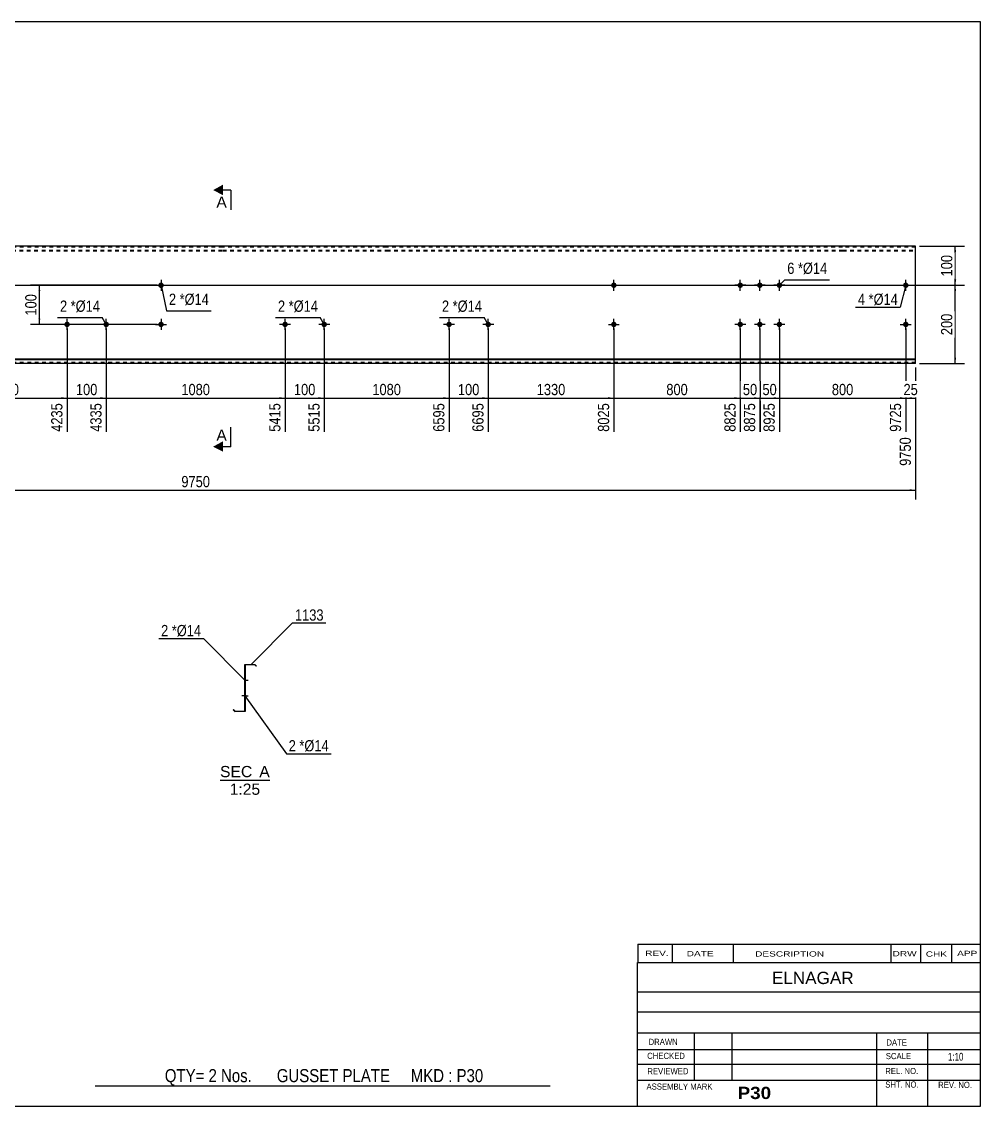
# Model space of a CAD drawing. Header units: millimetres. Extents: x -18 to 384, y -205 to 72.
# Drawn here: x 139.5 to 384.4, y -204.7 to 72.3 of the extents above; entities that cross this region are included whole.
import ezdxf

# ---------------------------------------------------------------- set-up
doc = ezdxf.new("R2010")
doc.units = ezdxf.units.MM
doc.linetypes.add('DXK_LINE_DOT1', pattern=[1.8814, 0.9407, -0.9407])
doc.styles.add('Arial', font='ARIAL.TTF', dxfattribs={"height": 0.2})
doc.styles.add('Arial Bold', font='ARIALBD.TTF', dxfattribs={"height": 0.2})
doc.styles.add('Arial Narrow', font='ARIALN.TTF', dxfattribs={"height": 0.2})

# ---------------------------------------------------------------- blocks, each defined once
blk = doc.blocks.new('Unknown-629074152-2561')
at = {"color": 5, "linetype": 'Continuous'}
for p, q in [((384.42, 72.31), (-15.58, 72.31)), ((-15.58, 72.31), (-15.58, -204.69)), ((384.42, -204.69), (384.42, 72.31)), ((-15.58, -204.69), (384.42, -204.69))]:
    blk.add_line(p, q, dxfattribs=at)
at = {"color": 174, "linetype": 'Continuous', "style": 'Arial'}
blk.add_text('Tekla structures', height=1.9102, rotation=90, dxfattribs=at).set_placement((-16.08, -204.19))
blk = doc.blocks.new('Unknown-629074152-12 - 3449')
at = {"color": 1, "linetype": 'Continuous'}
blk.add_line((190.16, -121.38), (202.85, -121.38), dxfattribs=at)
at = {"color": 0, "linetype": 'Continuous'}
for points in [[(198.39, -120.63), (198.39, -117.63), (190.16, -117.63), (190.16, -120.63)], [(202.85, -120.63), (202.85, -117.63), (200.19, -117.63), (200.19, -120.63)], [(200.4, -125.13), (200.4, -122.13), (192.62, -122.13), (192.62, -125.13)]]:
    blk.add_wipeout(points, dxfattribs=at)
at = {"color": 136, "linetype": 'Continuous', "style": 'Arial'}
for s, height, p in [('SEC', 2.865, (190.16, -120.63)), ('A', 2.87, (200.19, -120.63)), ('1:25', 2.865, (192.62, -125.13))]:
    blk.add_text(s, height=height, dxfattribs=at).set_placement(p)
blk = doc.blocks.new('Part-629074152-2067 - 2064')
at = {"color": 2, "linetype": 'Continuous'}
for p, q in [((0, -15), (0, 15)), ((18.6, 15), (0, 15)), ((60.89, 15), (18.7, 15)), ((93.18, 15), (60.99, 15)), ((135.08, 15), (93.28, 15)), ((190.78, 15), (135.18, 15)), ((232.68, 15), (190.88, 15)), ((274.58, 15), (232.78, 15)), ((306.88, 15), (274.68, 15)), ((349.17, 15), (306.98, 15)), ((367.87, 15), (349.27, 15)), ((367.87, -15), (367.87, 15)), ((0, -13.76), (18.6, -13.76)), ((18.7, -13.76), (60.89, -13.76)), ((60.99, -13.76), (93.18, -13.76)), ((93.28, -13.76), (135.08, -13.76)), ((135.18, -13.76), (190.78, -13.76)), ((190.88, -13.76), (232.68, -13.76)), ((232.78, -13.76), (274.58, -13.76)), ((274.68, -13.76), (306.88, -13.76)), ((306.98, -13.76), (349.17, -13.76)), ((349.27, -13.76), (367.87, -13.76)), ((0, -13.94), (18.6, -13.94)), ((18.6, -15), (0, -15)), ((18.7, -13.94), (60.89, -13.94)), ((60.89, -15), (18.7, -15)), ((60.99, -13.94), (93.18, -13.94)), ((93.18, -15), (60.99, -15)), ((93.28, -13.94), (135.08, -13.94)), ((135.08, -15), (93.28, -15)), ((135.18, -13.94), (190.78, -13.94)), ((190.78, -15), (135.18, -15)), ((190.88, -13.94), (232.68, -13.94)), ((232.68, -15), (190.88, -15)), ((232.78, -13.94), (274.58, -13.94)), ((274.58, -15), (232.78, -15)), ((274.68, -13.94), (306.88, -13.94)), ((306.88, -15), (274.68, -15)), ((306.98, -13.94), (349.17, -13.94)), ((349.17, -15), (306.98, -15)), ((349.27, -13.94), (367.87, -13.94)), ((367.87, -15), (349.27, -15))]:
    blk.add_line(p, q, dxfattribs=at)
at = {"color": 7, "linetype": 'DXK_LINE_DOT1'}
for p, q in [((18.6, 14.75), (0, 14.75)), ((0, 13.94), (18.6, 13.94)), ((60.89, 14.75), (18.7, 14.75)), ((18.7, 13.94), (60.89, 13.94)), ((93.18, 14.75), (60.99, 14.75)), ((60.99, 13.94), (93.18, 13.94)), ((135.08, 14.75), (93.28, 14.75)), ((93.28, 13.94), (135.08, 13.94)), ((190.78, 14.75), (135.18, 14.75)), ((135.18, 13.94), (190.78, 13.94)), ((232.68, 14.75), (190.88, 14.75)), ((190.88, 13.94), (232.68, 13.94)), ((274.58, 14.75), (232.78, 14.75)), ((232.78, 13.94), (274.58, 13.94)), ((306.88, 14.75), (274.68, 14.75)), ((274.68, 13.94), (306.88, 13.94)), ((349.17, 14.75), (306.98, 14.75)), ((306.98, 13.94), (349.17, 13.94)), ((367.87, 14.75), (349.27, 14.75)), ((349.27, 13.94), (367.87, 13.94)), ((0, 13.76), (18.6, 13.76)), ((18.7, 13.76), (60.89, 13.76)), ((60.99, 13.76), (93.18, 13.76)), ((93.28, 13.76), (135.08, 13.76)), ((135.18, 13.76), (190.78, 13.76)), ((190.88, 13.76), (232.68, 13.76)), ((232.78, 13.76), (274.58, 13.76)), ((274.68, 13.76), (306.88, 13.76)), ((306.98, 13.76), (349.17, 13.76)), ((349.27, 13.76), (367.87, 13.76)), ((18.6, -14.75), (0, -14.75)), ((60.89, -14.75), (18.7, -14.75)), ((93.18, -14.75), (60.99, -14.75)), ((135.08, -14.75), (93.28, -14.75)), ((190.78, -14.75), (135.18, -14.75)), ((232.68, -14.75), (190.88, -14.75)), ((274.58, -14.75), (232.78, -14.75)), ((306.88, -14.75), (274.68, -14.75)), ((349.17, -14.75), (306.98, -14.75)), ((367.87, -14.75), (349.27, -14.75))]:
    blk.add_line(p, q, dxfattribs=at)
blk = doc.blocks.new('Bolt-629074152-2071 - 2064')
at = {"linetype": 'Continuous'}
for points in [[(290.08, -5, -1), (291.48, -5, -1)], [(364.67, -5, -1), (366.07, -5, -1)]]:
    blk.add_hatch(color=3, dxfattribs=at).paths.add_polyline_path(points)
at = {"color": 3, "linetype": 'Continuous'}
for p, q in [((289.38, -5), (292.18, -5)), ((290.78, -6.4), (290.78, -3.6)), ((363.97, -5), (366.77, -5)), ((365.37, -6.4), (365.37, -3.6))]:
    blk.add_line(p, q, dxfattribs=at)
blk = doc.blocks.new('Bolt-629074152-2072 - 2064')
at = {"linetype": 'Continuous'}
for points in [[(290.08, 5, -1), (291.48, 5, -1)], [(364.67, 5, -1), (366.07, 5, -1)]]:
    blk.add_hatch(color=3, dxfattribs=at).paths.add_polyline_path(points)
at = {"color": 3, "linetype": 'Continuous'}
for p, q in [((290.78, 3.6), (290.78, 6.4)), ((365.37, 3.6), (365.37, 6.4)), ((289.38, 5), (292.18, 5)), ((363.97, 5), (366.77, 5))]:
    blk.add_line(p, q, dxfattribs=at)
blk = doc.blocks.new('Bolt-629074152-2073 - 2064')
at = {"linetype": 'Continuous'}
for points in [[(322.38, 5, -1), (323.78, 5, -1)], [(327.38, 5, -1), (328.78, 5, -1)], [(332.38, 5, -1), (333.78, 5, -1)], [(322.38, -5, -1), (323.78, -5, -1)], [(327.38, -5, -1), (328.78, -5, -1)], [(332.38, -5, -1), (333.78, -5, -1)]]:
    blk.add_hatch(color=3, dxfattribs=at).paths.add_polyline_path(points)
at = {"color": 3, "linetype": 'Continuous'}
for p, q in [((323.08, 3.6), (323.08, 6.4)), ((328.08, 3.6), (328.08, 6.4)), ((333.08, 3.6), (333.08, 6.4)), ((324.48, 5), (321.68, 5)), ((329.48, 5), (326.68, 5)), ((334.48, 5), (331.68, 5)), ((324.48, -5), (321.68, -5)), ((323.08, -6.4), (323.08, -3.6)), ((329.48, -5), (326.68, -5)), ((328.08, -6.4), (328.08, -3.6)), ((334.48, -5), (331.68, -5)), ((333.08, -6.4), (333.08, -3.6))]:
    blk.add_line(p, q, dxfattribs=at)
blk = doc.blocks.new('Bolt-629074152-2074 - 2064')
at = {"linetype": 'Continuous'}
for points in [[(175.78, 5, -1), (174.38, 5, -1)], [(175.78, -5, -1), (174.38, -5, -1)]]:
    blk.add_hatch(color=3, dxfattribs=at).paths.add_polyline_path(points)
at = {"color": 3, "linetype": 'Continuous'}
for p, q in [((175.08, 6.4), (175.08, 3.6)), ((173.68, 5), (176.48, 5)), ((173.68, -5), (176.48, -5)), ((175.08, -3.6), (175.08, -6.4))]:
    blk.add_line(p, q, dxfattribs=at)
blk = doc.blocks.new('Bolt-629074152-2075 - 2064')
at = {"linetype": 'Continuous'}
for points in [[(248.68, -5.7, -1), (248.68, -4.3, -1)], [(258.68, -5.7, -1), (258.68, -4.3, -1)]]:
    blk.add_hatch(color=3, dxfattribs=at).paths.add_polyline_path(points)
at = {"color": 3, "linetype": 'Continuous'}
for p, q in [((250.08, -5), (247.28, -5)), ((248.68, -6.4), (248.68, -3.6)), ((260.08, -5), (257.28, -5)), ((258.68, -6.4), (258.68, -3.6))]:
    blk.add_line(p, q, dxfattribs=at)
blk = doc.blocks.new('Bolt-629074152-2076 - 2064')
at = {"linetype": 'Continuous'}
for points in [[(206.78, -5.7, -1), (206.78, -4.3, -1)], [(216.78, -5.7, -1), (216.78, -4.3, -1)]]:
    blk.add_hatch(color=3, dxfattribs=at).paths.add_polyline_path(points)
at = {"color": 3, "linetype": 'Continuous'}
for p, q in [((208.18, -5), (205.38, -5)), ((206.78, -6.4), (206.78, -3.6)), ((218.18, -5), (215.38, -5)), ((216.78, -6.4), (216.78, -3.6))]:
    blk.add_line(p, q, dxfattribs=at)
blk = doc.blocks.new('Bolt-629074152-2077 - 2064')
at = {"linetype": 'Continuous'}
for points in [[(151.08, -5.7, -1), (151.08, -4.3, -1)], [(161.08, -5.7, -1), (161.08, -4.3, -1)]]:
    blk.add_hatch(color=3, dxfattribs=at).paths.add_polyline_path(points)
at = {"color": 3, "linetype": 'Continuous'}
for p, q in [((152.48, -5), (149.68, -5)), ((151.08, -6.4), (151.08, -3.6)), ((162.48, -5), (159.68, -5)), ((161.08, -6.4), (161.08, -3.6))]:
    blk.add_line(p, q, dxfattribs=at)
blk = doc.blocks.new('Bolt-629074152-3503 - 3449')
at = {"linetype": 'Continuous'}
for points in [[(196.57, -96.11), (196.57, -95.55), (196.47, -95.55), (196.47, -96.11)], [(196.57, -100.11), (196.57, -99.55), (196.47, -99.55), (196.47, -100.11)]]:
    blk.add_hatch(color=3, dxfattribs=at).paths.add_polyline_path(points)
at = {"color": 3, "linetype": 'Continuous'}
for p, q in [((196.47, -95.55), (196.57, -95.55)), ((196.47, -95.83), (197.37, -95.83)), ((196.47, -96.11), (196.57, -96.11)), ((196.47, -99.55), (196.57, -99.55)), ((196.47, -99.83), (197.37, -99.83)), ((196.47, -100.11), (196.57, -100.11))]:
    blk.add_line(p, q, dxfattribs=at)
blk = doc.blocks.new('Part-629074152-3496 - 3449')
at = {"linetype": 'Continuous'}
h = blk.add_hatch(dxfattribs=at)
h.set_pattern_fill('', scale=0.3, style=0, pattern_type=0)
h.set_pattern_definition([(45, (193.9727, -103.8262), (-0.67352, 0.67352), [])])
h.paths.add_polyline_path([(193.55, -103.4), (193.97, -103.83), (196.57, -103.83), (196.57, -91.93), (199.03, -91.93), (199.43, -92.32), (199.5, -92.25), (199.07, -91.83), (196.47, -91.83), (196.47, -103.73), (194.01, -103.73), (193.62, -103.33)])
at = {"color": 2, "linetype": 'Continuous'}
for p, q in [((196.47, -103.73), (196.47, -91.83)), ((196.47, -91.83), (199.07, -91.83)), ((199.03, -91.93), (196.57, -91.93)), ((196.57, -91.93), (196.57, -103.83)), ((199.43, -92.32), (199.03, -91.93)), ((199.07, -91.83), (199.5, -92.25)), ((199.5, -92.25), (199.43, -92.32)), ((193.55, -103.4), (193.62, -103.33)), ((193.97, -103.83), (193.55, -103.4)), ((193.62, -103.33), (194.01, -103.73)), ((196.57, -103.83), (193.97, -103.83)), ((194.01, -103.73), (196.47, -103.73))]:
    blk.add_line(p, q, dxfattribs=at)
blk = doc.blocks.new('Bolt-629074152-3505 - 3449')
at = {"linetype": 'Continuous'}
blk.add_hatch(color=3, dxfattribs=at).paths.add_polyline_path([(196.57, -100.11), (196.57, -99.55), (196.47, -99.55), (196.47, -100.11)])
blk.add_hatch(color=3, dxfattribs=at).paths.add_polyline_path([(196.57, -100.11), (196.57, -99.55), (196.47, -99.55), (196.47, -100.11)])
at = {"color": 3, "linetype": 'Continuous'}
for p, q in [((196.57, -99.55), (196.47, -99.55)), ((196.57, -99.55), (196.47, -99.55)), ((196.87, -99.83), (195.77, -99.83)), ((196.87, -99.83), (195.77, -99.83)), ((196.57, -100.11), (196.47, -100.11)), ((196.57, -100.11), (196.47, -100.11))]:
    blk.add_line(p, q, dxfattribs=at)
blk = doc.blocks.new('StraightDimension-629074152-3012 - 2064')
at = {"linetype": 'Continuous'}
blk.add_hatch(color=7, dxfattribs=at).paths.add_polyline_path([(321.58, -23.56), (323.08, -23.81), (321.58, -24.06)])
at = {"color": 7, "linetype": 'Continuous'}
for p, q in [((290.78, -6), (290.78, -32.42)), ((323.08, -6), (323.08, -32.42)), ((290.78, -23.81), (323.08, -23.81))]:
    blk.add_line(p, q, dxfattribs=at)
at = {"color": 0}
blk.add_wipeout([(310.27, -23.66), (310.27, -19.46), (303.59, -19.46), (303.59, -23.66)], dxfattribs=at)
at = {"color": 0, "linetype": 'Continuous'}
blk.add_wipeout([(322.47, -24.51), (318.27, -24.51), (318.27, -33.02), (322.47, -33.02)], dxfattribs=at)
at = {"color": 3, "style": 'Arial Narrow'}
blk.add_text('800', height=2.863, dxfattribs=at).set_placement((304.19, -23.06))
at = {"color": 3, "linetype": 'Continuous', "style": 'Arial Narrow'}
blk.add_text('8825', height=2.863, rotation=90.0002, dxfattribs=at).set_placement((321.88, -32.42))
blk = doc.blocks.new('StraightDimension-629074152-3019 - 2064')
at = {"linetype": 'Continuous'}
blk.add_hatch(color=7, dxfattribs=at).paths.add_polyline_path([(149.58, -23.56), (151.08, -23.81), (149.58, -24.06)])
at = {"color": 7, "linetype": 'Continuous'}
for p, q in [((119.18, -6), (119.18, -32.42)), ((151.08, -6), (151.08, -32.42)), ((119.18, -23.81), (151.08, -23.81))]:
    blk.add_line(p, q, dxfattribs=at)
at = {"color": 0}
blk.add_wipeout([(139.39, -23.66), (139.39, -19.46), (130.88, -19.46), (130.88, -23.66)], dxfattribs=at)
at = {"color": 0, "linetype": 'Continuous'}
blk.add_wipeout([(150.48, -24.51), (146.28, -24.51), (146.28, -33.02), (150.48, -33.02)], dxfattribs=at)
at = {"color": 3, "style": 'Arial Narrow'}
blk.add_text('1080', height=2.863, dxfattribs=at).set_placement((131.48, -23.06))
at = {"color": 3, "linetype": 'Continuous', "style": 'Arial Narrow'}
blk.add_text('4235', height=2.863, rotation=90.0002, dxfattribs=at).set_placement((149.88, -32.42))
blk = doc.blocks.new('StraightDimension-629074152-3016 - 2064')
at = {"linetype": 'Continuous'}
blk.add_hatch(color=7, dxfattribs=at).paths.add_polyline_path([(215.28, -23.56), (216.78, -23.81), (215.28, -24.06)])
at = {"color": 7, "linetype": 'Continuous'}
for p, q in [((206.78, -6), (206.78, -32.42)), ((216.78, -6), (216.78, -32.42)), ((206.78, -23.81), (216.78, -23.81))]:
    blk.add_line(p, q, dxfattribs=at)
at = {"color": 0}
blk.add_wipeout([(215.13, -23.66), (215.13, -19.46), (208.44, -19.46), (208.44, -23.66)], dxfattribs=at)
at = {"color": 3, "style": 'Arial Narrow'}
blk.add_text('100', height=2.863, dxfattribs=at).set_placement((209.04, -23.06))
at = {"color": 0, "linetype": 'Continuous'}
blk.add_wipeout([(216.18, -24.51), (211.98, -24.51), (211.98, -33.02), (216.18, -33.02)], dxfattribs=at)
at = {"color": 3, "linetype": 'Continuous', "style": 'Arial Narrow'}
blk.add_text('5515', height=2.863, rotation=90.0002, dxfattribs=at).set_placement((215.58, -32.42))
blk = doc.blocks.new('StraightDimension-629074152-3018 - 2064')
at = {"linetype": 'Continuous'}
blk.add_hatch(color=7, dxfattribs=at).paths.add_polyline_path([(159.58, -23.56), (161.08, -23.81), (159.58, -24.06)])
at = {"color": 7, "linetype": 'Continuous'}
for p, q in [((151.08, -6), (151.08, -32.42)), ((161.08, -6), (161.08, -32.42)), ((151.08, -23.81), (161.08, -23.81))]:
    blk.add_line(p, q, dxfattribs=at)
at = {"color": 0}
blk.add_wipeout([(159.43, -23.66), (159.43, -19.46), (152.74, -19.46), (152.74, -23.66)], dxfattribs=at)
at = {"color": 3, "style": 'Arial Narrow'}
blk.add_text('100', height=2.863, dxfattribs=at).set_placement((153.34, -23.06))
at = {"color": 0, "linetype": 'Continuous'}
blk.add_wipeout([(160.48, -24.51), (156.28, -24.51), (156.28, -33.02), (160.48, -33.02)], dxfattribs=at)
at = {"color": 3, "linetype": 'Continuous', "style": 'Arial Narrow'}
blk.add_text('4335', height=2.863, rotation=90.0002, dxfattribs=at).set_placement((159.88, -32.42))
blk = doc.blocks.new('StraightDimension-629074152-3009 - 2064')
at = {"linetype": 'Continuous'}
blk.add_hatch(color=7, dxfattribs=at).paths.add_polyline_path([(363.87, -23.56), (365.37, -23.81), (363.87, -24.06)])
at = {"color": 7, "linetype": 'Continuous'}
for p, q in [((333.08, -6), (333.08, -32.42)), ((365.37, -6), (365.37, -32.42)), ((333.08, -23.81), (365.37, -23.81))]:
    blk.add_line(p, q, dxfattribs=at)
at = {"color": 0}
blk.add_wipeout([(352.56, -23.66), (352.56, -19.46), (345.88, -19.46), (345.88, -23.66)], dxfattribs=at)
at = {"color": 0, "linetype": 'Continuous'}
blk.add_wipeout([(364.77, -24.51), (360.57, -24.51), (360.57, -33.02), (364.77, -33.02)], dxfattribs=at)
at = {"color": 3, "style": 'Arial Narrow'}
blk.add_text('800', height=2.863, dxfattribs=at).set_placement((346.48, -23.06))
at = {"color": 3, "linetype": 'Continuous', "style": 'Arial Narrow'}
blk.add_text('9725', height=2.863, rotation=90.0002, dxfattribs=at).set_placement((364.17, -32.42))
blk = doc.blocks.new('StraightDimension-629074152-2160 - 2064')
at = {"linetype": 'Continuous'}
for points in [[(1.5, -47.57), (0, -47.32), (1.5, -47.07)], [(366.37, -47.07), (367.87, -47.32), (366.37, -47.57)]]:
    blk.add_hatch(color=7, dxfattribs=at).paths.add_polyline_path(points)
at = {"color": 7, "linetype": 'Continuous'}
for p, q in [((0, -16), (0, -49.72)), ((367.87, -16), (367.87, -49.72)), ((0, -47.32), (367.87, -47.32))]:
    blk.add_line(p, q, dxfattribs=at)
at = {"color": 0}
blk.add_wipeout([(188.19, -47.17), (188.19, -42.97), (179.68, -42.97), (179.68, -47.17)], dxfattribs=at)
at = {"color": 3, "style": 'Arial Narrow'}
blk.add_text('9750', height=2.863, dxfattribs=at).set_placement((180.28, -46.57))
blk = doc.blocks.new('StraightDimension-629074152-3013 - 2064')
at = {"linetype": 'Continuous'}
blk.add_hatch(color=7, dxfattribs=at).paths.add_polyline_path([(289.28, -23.56), (290.78, -23.81), (289.28, -24.06)])
at = {"color": 7, "linetype": 'Continuous'}
for p, q in [((258.68, -6), (258.68, -32.42)), ((290.78, -6), (290.78, -32.42)), ((258.68, -23.81), (290.78, -23.81))]:
    blk.add_line(p, q, dxfattribs=at)
at = {"color": 0}
blk.add_wipeout([(278.99, -23.66), (278.99, -19.46), (270.48, -19.46), (270.48, -23.66)], dxfattribs=at)
at = {"color": 0, "linetype": 'Continuous'}
blk.add_wipeout([(290.18, -24.51), (285.98, -24.51), (285.98, -33.02), (290.18, -33.02)], dxfattribs=at)
at = {"color": 3, "style": 'Arial Narrow'}
blk.add_text('1330', height=2.863, dxfattribs=at).set_placement((271.08, -23.06))
at = {"color": 3, "linetype": 'Continuous', "style": 'Arial Narrow'}
blk.add_text('8025', height=2.863, rotation=90.0002, dxfattribs=at).set_placement((289.58, -32.42))
blk = doc.blocks.new('StraightDimension-629074152-2164 - 2064')
at = {"linetype": 'Continuous'}
for points in [[(143.75, 3.5), (144, 5), (144.25, 3.5)], [(144.25, -3.5), (144, -5), (143.75, -3.5)]]:
    blk.add_hatch(color=7, dxfattribs=at).paths.add_polyline_path(points)
at = {"color": 7, "linetype": 'Continuous'}
for p, q in [((174.08, 5), (141.75, 5)), ((144, -5), (144, 5)), ((174.08, -5), (141.75, -5))]:
    blk.add_line(p, q, dxfattribs=at)
at = {"color": 0}
blk.add_wipeout([(143.85, 3.34), (139.65, 3.34), (139.65, -3.34), (143.85, -3.34)], dxfattribs=at)
at = {"color": 3, "style": 'Arial Narrow'}
blk.add_text('100', height=2.863, rotation=90.0002, dxfattribs=at).set_placement((143.25, -2.74))
blk = doc.blocks.new('StraightDimension-629074152-3010 - 2064')
at = {"linetype": 'Continuous'}
blk.add_hatch(color=7, dxfattribs=at).paths.add_polyline_path([(331.58, -23.56), (333.08, -23.81), (331.58, -24.06)])
at = {"color": 7, "linetype": 'Continuous'}
for p, q in [((328.08, -6), (328.08, -32.42)), ((333.08, -6), (333.08, -32.42)), ((328.08, -23.81), (333.08, -23.81))]:
    blk.add_line(p, q, dxfattribs=at)
at = {"color": 0}
blk.add_wipeout([(333, -23.66), (333, -19.46), (328.15, -19.46), (328.15, -23.66)], dxfattribs=at)
at = {"color": 3, "style": 'Arial Narrow'}
blk.add_text('50', height=2.863, dxfattribs=at).set_placement((328.75, -23.06))
at = {"color": 0, "linetype": 'Continuous'}
blk.add_wipeout([(332.47, -24.51), (328.27, -24.51), (328.27, -33.02), (332.47, -33.02)], dxfattribs=at)
at = {"color": 3, "linetype": 'Continuous', "style": 'Arial Narrow'}
blk.add_text('8925', height=2.863, rotation=90.0002, dxfattribs=at).set_placement((331.88, -32.42))
blk = doc.blocks.new('StraightDimension-629074152-3366 - 2064')
at = {"linetype": 'Continuous'}
for points in [[(377.75, 3.5), (378, 5), (378.25, 3.5)], [(378.25, -13.5), (378, -15), (377.75, -13.5)]]:
    blk.add_hatch(color=7, dxfattribs=at).paths.add_polyline_path(points)
at = {"color": 7, "linetype": 'Continuous'}
for p, q in [((3.5, 5), (380.4, 5)), ((378, -15), (378, 5)), ((368.87, -15), (380.4, -15))]:
    blk.add_line(p, q, dxfattribs=at)
at = {"color": 0}
blk.add_wipeout([(377.85, -1.66), (373.65, -1.66), (373.65, -8.34), (377.85, -8.34)], dxfattribs=at)
at = {"color": 3, "style": 'Arial Narrow'}
blk.add_text('200', height=2.863, rotation=90.0002, dxfattribs=at).set_placement((377.25, -7.74))
blk = doc.blocks.new('StraightDimension-629074152-3008 - 2064')
at = {"linetype": 'Continuous'}
blk.add_hatch(color=7, dxfattribs=at).paths.add_polyline_path([(366.37, -23.56), (367.87, -23.81), (366.37, -24.06)])
at = {"color": 7, "linetype": 'Continuous'}
for p, q in [((365.37, -6), (365.37, -32.42)), ((367.87, -16), (367.87, -41.12)), ((365.37, -23.81), (367.87, -23.81))]:
    blk.add_line(p, q, dxfattribs=at)
at = {"color": 0}
blk.add_wipeout([(369.05, -23.66), (369.05, -19.46), (364.19, -19.46), (364.19, -23.66)], dxfattribs=at)
at = {"color": 0, "linetype": 'Continuous'}
blk.add_wipeout([(367.27, -33.21), (363.07, -33.21), (363.07, -41.72), (367.27, -41.72)], dxfattribs=at)
at = {"color": 3, "style": 'Arial Narrow'}
blk.add_text('25', height=2.863, dxfattribs=at).set_placement((364.79, -23.06))
at = {"color": 3, "linetype": 'Continuous', "style": 'Arial Narrow'}
blk.add_text('9750', height=2.863, rotation=90.0002, dxfattribs=at).set_placement((366.67, -41.12))
blk = doc.blocks.new('StraightDimension-629074152-3011 - 2064')
at = {"linetype": 'Continuous'}
blk.add_hatch(color=7, dxfattribs=at).paths.add_polyline_path([(326.58, -23.56), (328.08, -23.81), (326.58, -24.06)])
at = {"color": 7, "linetype": 'Continuous'}
for p, q in [((323.08, -6), (323.08, -32.42)), ((328.08, -6), (328.08, -32.42)), ((323.08, -23.81), (328.08, -23.81))]:
    blk.add_line(p, q, dxfattribs=at)
at = {"color": 0}
blk.add_wipeout([(328, -23.66), (328, -19.46), (323.15, -19.46), (323.15, -23.66)], dxfattribs=at)
at = {"color": 3, "style": 'Arial Narrow'}
blk.add_text('50', height=2.863, dxfattribs=at).set_placement((323.75, -23.06))
at = {"color": 0, "linetype": 'Continuous'}
blk.add_wipeout([(327.47, -24.51), (323.27, -24.51), (323.27, -33.02), (327.47, -33.02)], dxfattribs=at)
at = {"color": 3, "linetype": 'Continuous', "style": 'Arial Narrow'}
blk.add_text('8875', height=2.863, rotation=90.0002, dxfattribs=at).set_placement((326.88, -32.42))
blk = doc.blocks.new('StraightDimension-629074152-3014 - 2064')
at = {"linetype": 'Continuous'}
blk.add_hatch(color=7, dxfattribs=at).paths.add_polyline_path([(257.18, -23.56), (258.68, -23.81), (257.18, -24.06)])
at = {"color": 7, "linetype": 'Continuous'}
for p, q in [((248.68, -6), (248.68, -32.42)), ((258.68, -6), (258.68, -32.42)), ((248.68, -23.81), (258.68, -23.81))]:
    blk.add_line(p, q, dxfattribs=at)
at = {"color": 0}
blk.add_wipeout([(257.03, -23.66), (257.03, -19.46), (250.34, -19.46), (250.34, -23.66)], dxfattribs=at)
at = {"color": 3, "style": 'Arial Narrow'}
blk.add_text('100', height=2.863, dxfattribs=at).set_placement((250.94, -23.06))
at = {"color": 0, "linetype": 'Continuous'}
blk.add_wipeout([(258.08, -24.51), (253.88, -24.51), (253.88, -33.02), (258.08, -33.02)], dxfattribs=at)
at = {"color": 3, "linetype": 'Continuous', "style": 'Arial Narrow'}
blk.add_text('6695', height=2.863, rotation=90.0002, dxfattribs=at).set_placement((257.48, -32.42))
blk = doc.blocks.new('StraightDimension-629074152-3365 - 2064')
at = {"linetype": 'Continuous'}
for points in [[(377.75, 13.5), (378, 15), (378.25, 13.5)], [(378.25, 6.5), (378, 5), (377.75, 6.5)]]:
    blk.add_hatch(color=7, dxfattribs=at).paths.add_polyline_path(points)
at = {"color": 7, "linetype": 'Continuous'}
for p, q in [((368.87, 15), (380.4, 15)), ((378, 5), (378, 15)), ((3.5, 5), (380.4, 5))]:
    blk.add_line(p, q, dxfattribs=at)
at = {"color": 0}
blk.add_wipeout([(377.85, 13.34), (373.65, 13.34), (373.65, 6.66), (377.85, 6.66)], dxfattribs=at)
at = {"color": 3, "style": 'Arial Narrow'}
blk.add_text('100', height=2.863, rotation=90.0002, dxfattribs=at).set_placement((377.25, 7.26))
blk = doc.blocks.new('StraightDimension-629074152-3015 - 2064')
at = {"linetype": 'Continuous'}
blk.add_hatch(color=7, dxfattribs=at).paths.add_polyline_path([(247.18, -23.56), (248.68, -23.81), (247.18, -24.06)])
at = {"color": 7, "linetype": 'Continuous'}
for p, q in [((216.78, -6), (216.78, -32.42)), ((248.68, -6), (248.68, -32.42)), ((216.78, -23.81), (248.68, -23.81))]:
    blk.add_line(p, q, dxfattribs=at)
at = {"color": 0}
blk.add_wipeout([(236.99, -23.66), (236.99, -19.46), (228.48, -19.46), (228.48, -23.66)], dxfattribs=at)
at = {"color": 0, "linetype": 'Continuous'}
blk.add_wipeout([(248.08, -24.51), (243.88, -24.51), (243.88, -33.02), (248.08, -33.02)], dxfattribs=at)
at = {"color": 3, "style": 'Arial Narrow'}
blk.add_text('1080', height=2.863, dxfattribs=at).set_placement((229.08, -23.06))
at = {"color": 3, "linetype": 'Continuous', "style": 'Arial Narrow'}
blk.add_text('6595', height=2.863, rotation=90.0002, dxfattribs=at).set_placement((247.48, -32.42))
blk = doc.blocks.new('StraightDimension-629074152-3017 - 2064')
at = {"linetype": 'Continuous'}
blk.add_hatch(color=7, dxfattribs=at).paths.add_polyline_path([(205.28, -23.56), (206.78, -23.81), (205.28, -24.06)])
at = {"color": 7, "linetype": 'Continuous'}
for p, q in [((161.08, -6), (161.08, -32.42)), ((206.78, -6), (206.78, -32.42)), ((161.08, -23.81), (206.78, -23.81))]:
    blk.add_line(p, q, dxfattribs=at)
at = {"color": 0}
blk.add_wipeout([(188.19, -23.66), (188.19, -19.46), (179.68, -19.46), (179.68, -23.66)], dxfattribs=at)
at = {"color": 0, "linetype": 'Continuous'}
blk.add_wipeout([(206.18, -24.51), (201.98, -24.51), (201.98, -33.02), (206.18, -33.02)], dxfattribs=at)
at = {"color": 3, "style": 'Arial Narrow'}
blk.add_text('1080', height=2.863, dxfattribs=at).set_placement((180.28, -23.06))
at = {"color": 3, "linetype": 'Continuous', "style": 'Arial Narrow'}
blk.add_text('5415', height=2.863, rotation=90.0002, dxfattribs=at).set_placement((205.58, -32.42))
blk = doc.blocks.new('CBS_NAME_BLOG-629074152-3572')
at = {"color": 7, "linetype": 'Continuous'}
for p, q in [((296.82, -167.93), (384.34, -167.93)), ((296.82, -204.64), (296.82, -167.94)), ((296.83, -175.47), (384.34, -175.47)), ((296.9, -180.53), (384.42, -180.53)), ((296.82, -185.9), (384.34, -185.9)), ((311.35, -198), (311.35, -185.9)), ((321.03, -197.98), (321.03, -185.91)), ((357.95, -204.64), (357.95, -185.91)), ((371, -204.64), (371, -185.9)), ((296.83, -190.2), (384.42, -190.18)), ((296.82, -193.94), (384.34, -193.94)), ((296.82, -197.99), (384.34, -197.99)), ((296.82, -204.69), (384.42, -204.69))]:
    blk.add_line(p, q, dxfattribs=at)
at = {"color": 3, "linetype": 'Continuous', "style": 'Arial'}
blk.add_text('ELNAGAR', height=3.133, dxfattribs=at).set_placement((331.15, -173.46))
at = {"color": 3, "linetype": 'Continuous'}
for s, height, style, width, p in [('DRAWN', 1.566, 'Arial', 0.9, (299.66, -189.01)), ('DATE', 1.566, 'Arial', 0.9, (360.42, -189.17)), ('CHECKED', 1.566, 'Arial', 0.9, (299.31, -192.58)), ('SCALE', 1.566, 'Arial', 0.9, (360.27, -192.64)), ('1:10', 1.957, 'Arial Narrow', 0.9, (376.16, -193)), ('REVIEWED', 1.566, 'Arial', 0.9, (299.34, -196.5)), ('REL. NO.', 1.566, 'Arial', 0.9, (360.13, -196.45)), ('ASSEMBLY MARK', 1.5663, 'Arial', 0.9, (299.13, -200.43)), ('SHT. NO.', 1.566, 'Arial', 0.9, (360.12, -199.91)), ('REV. NO.', 1.566, 'Arial', 0.9, (373.65, -200)), ('P30', 3.131, 'Arial Bold', 1.1, (322.4, -202.83))]:
    blk.add_text(s, height=height, dxfattribs=dict(at, style=style, width=width)).set_placement(p)
blk = doc.blocks.new('CBS_CALLOFF-629074152-3571')
at = {"color": 7, "linetype": 'Continuous'}
blk.add_line((158.29, -199.42), (274.53, -199.44), dxfattribs=at)
at = {"color": 3, "linetype": 'Continuous', "style": 'Arial Narrow'}
blk.add_text('QTY= 2 Nos.      GUSSET PLATE     MKD : P30', height=3.3405, dxfattribs=at).set_placement((176.05, -198.52))
blk = doc.blocks.new('CBS_REVISION-629074152-3573')
at = {"color": 7, "linetype": 'Continuous'}
for p, q in [((296.91, -163.3), (384.41, -163.3)), ((296.91, -163.3), (296.91, -167.93)), ((305.7, -163.3), (305.7, -167.93)), ((321.3, -163.3), (321.3, -167.87)), ((361.56, -163.3), (361.56, -167.93)), ((369.1, -163.3), (369.1, -167.93)), ((377.04, -163.3), (377.04, -167.93)), ((296.91, -167.93), (384.41, -167.93))]:
    blk.add_line(p, q, dxfattribs=at)
at = {"color": 7, "style": 'Arial Narrow', "width": 1.7}
for s, height, p in [('REV.', 1.326, (298.77, -166.26)), ('DATE', 1.326, (309.39, -166.37)), ('DESCRIPTION', 1.3257, (326.87, -166.43)), ('DRW', 1.326, (361.99, -166.37)), ('CHK', 1.326, (370.47, -166.46)), ('APP', 1.326, (378.48, -166.3))]:
    blk.add_text(s, height=height, dxfattribs=at).set_placement(p)
blk = doc.blocks.new('MarkSet-629074152-2207 - 2064')
at = {"color": 0}
blk.add_wipeout([(354.96, -0.01), (354.96, 2.99), (353.14, 2.99), (353.14, -0.01)], dxfattribs=at)
blk.add_wipeout([(354.96, -0.01), (354.96, 2.99), (353.14, 2.99), (353.14, -0.01)], dxfattribs=at)
blk.add_wipeout([(357.14, -0.01), (357.14, 2.99), (355.86, 2.99), (355.86, -0.01)], dxfattribs=at)
blk.add_wipeout([(357.14, -0.01), (357.14, 2.99), (355.86, 2.99), (355.86, -0.01)], dxfattribs=at)
at = {"color": 3, "style": 'Arial Narrow'}
blk.add_text('4', height=2.86, dxfattribs=at).set_placement((353.14, -0.01))
at = {"color": 0}
blk.add_wipeout([(363.35, -0.01), (363.35, 2.99), (357.14, 2.99), (357.14, -0.01)], dxfattribs=at)
blk.add_wipeout([(363.35, -0.01), (363.35, 2.99), (357.14, 2.99), (357.14, -0.01)], dxfattribs=at)
at = {"color": 7, "linetype": 'Continuous'}
for p in [(365.37, 5), (352.54, -0.61)]:
    blk.add_line(p, (363.95, -0.61), dxfattribs=at)
at = {"color": 3, "style": 'Arial Narrow'}
for s, height, p in [('*', 2.86, (355.86, -0.01)), ('Ø14', 2.863, (357.14, -0.01))]:
    blk.add_text(s, height=height, dxfattribs=at).set_placement(p)
blk = doc.blocks.new('Mark-629074152-2211 - 2064')
at = {"color": 7, "linetype": 'Continuous'}
for p, q in [((333.08, 5), (334.49, 6.41)), ((334.49, 6.41), (345.91, 6.41))]:
    blk.add_line(p, q, dxfattribs=at)
at = {"color": 0}
blk.add_wipeout([(336.92, 7.91), (336.92, 10.91), (335.09, 10.91), (335.09, 7.91)], dxfattribs=at)
blk.add_wipeout([(336.92, 7.91), (336.92, 10.91), (335.09, 10.91), (335.09, 7.91)], dxfattribs=at)
blk.add_wipeout([(339.09, 7.91), (339.09, 10.91), (337.82, 10.91), (337.82, 7.91)], dxfattribs=at)
blk.add_wipeout([(339.09, 7.91), (339.09, 10.91), (337.82, 10.91), (337.82, 7.91)], dxfattribs=at)
at = {"color": 3, "style": 'Arial Narrow'}
blk.add_text('6', height=2.86, dxfattribs=at).set_placement((335.09, 7.91))
at = {"color": 0}
blk.add_wipeout([(345.31, 7.91), (345.31, 10.91), (339.09, 10.91), (339.09, 7.91)], dxfattribs=at)
blk.add_wipeout([(345.31, 7.91), (345.31, 10.91), (339.09, 10.91), (339.09, 7.91)], dxfattribs=at)
at = {"color": 3, "style": 'Arial Narrow'}
for s, height, p in [('*', 2.86, (337.82, 7.91)), ('Ø14', 2.863, (339.09, 7.91))]:
    blk.add_text(s, height=height, dxfattribs=at).set_placement(p)
blk = doc.blocks.new('Mark-629074152-2212 - 2064')
at = {"color": 7, "linetype": 'Continuous'}
blk.add_line((176.5, -1.51), (187.92, -1.51), dxfattribs=at)
at = {"color": 0}
blk.add_wipeout([(178.93, -0.01), (178.93, 2.99), (177.1, 2.99), (177.1, -0.01)], dxfattribs=at)
blk.add_wipeout([(178.93, -0.01), (178.93, 2.99), (177.1, 2.99), (177.1, -0.01)], dxfattribs=at)
at = {"color": 7, "linetype": 'Continuous'}
blk.add_line((175.08, 5), (176.5, -1.51), dxfattribs=at)
at = {"color": 0}
blk.add_wipeout([(181.1, -0.01), (181.1, 2.99), (179.83, 2.99), (179.83, -0.01)], dxfattribs=at)
blk.add_wipeout([(181.1, -0.01), (181.1, 2.99), (179.83, 2.99), (179.83, -0.01)], dxfattribs=at)
at = {"color": 3, "style": 'Arial Narrow'}
blk.add_text('2', height=2.86, dxfattribs=at).set_placement((177.1, -0.01))
at = {"color": 0}
blk.add_wipeout([(187.32, -0.01), (187.32, 2.99), (181.1, 2.99), (181.1, -0.01)], dxfattribs=at)
blk.add_wipeout([(187.32, -0.01), (187.32, 2.99), (181.1, 2.99), (181.1, -0.01)], dxfattribs=at)
at = {"color": 3, "style": 'Arial Narrow'}
for s, height, p in [('*', 2.86, (179.83, -0.01)), ('Ø14', 2.863, (181.1, -0.01))]:
    blk.add_text(s, height=height, dxfattribs=at).set_placement(p)
blk = doc.blocks.new('Mark-629074152-2213 - 2064')
at = {"color": 7, "linetype": 'Continuous'}
for p in [(246.26, -3.27), (258.68, -5)]:
    blk.add_line(p, (257.68, -3.27), dxfattribs=at)
at = {"color": 0}
blk.add_wipeout([(248.69, -1.77), (248.69, 1.23), (246.86, 1.23), (246.86, -1.77)], dxfattribs=at)
blk.add_wipeout([(248.69, -1.77), (248.69, 1.23), (246.86, 1.23), (246.86, -1.77)], dxfattribs=at)
blk.add_wipeout([(250.87, -1.77), (250.87, 1.23), (249.59, 1.23), (249.59, -1.77)], dxfattribs=at)
blk.add_wipeout([(250.87, -1.77), (250.87, 1.23), (249.59, 1.23), (249.59, -1.77)], dxfattribs=at)
at = {"color": 3, "style": 'Arial Narrow'}
blk.add_text('2', height=2.86, dxfattribs=at).set_placement((246.86, -1.77))
at = {"color": 0}
blk.add_wipeout([(257.08, -1.77), (257.08, 1.23), (250.87, 1.23), (250.87, -1.77)], dxfattribs=at)
blk.add_wipeout([(257.08, -1.77), (257.08, 1.23), (250.87, 1.23), (250.87, -1.77)], dxfattribs=at)
at = {"color": 3, "style": 'Arial Narrow'}
for s, height, p in [('*', 2.86, (249.59, -1.77)), ('Ø14', 2.863, (250.87, -1.77))]:
    blk.add_text(s, height=height, dxfattribs=at).set_placement(p)
blk = doc.blocks.new('Mark-629074152-2214 - 2064')
at = {"color": 7, "linetype": 'Continuous'}
for p in [(204.36, -3.27), (216.78, -5)]:
    blk.add_line(p, (215.78, -3.27), dxfattribs=at)
at = {"color": 0}
blk.add_wipeout([(206.79, -1.77), (206.79, 1.23), (204.96, 1.23), (204.96, -1.77)], dxfattribs=at)
blk.add_wipeout([(206.79, -1.77), (206.79, 1.23), (204.96, 1.23), (204.96, -1.77)], dxfattribs=at)
blk.add_wipeout([(208.97, -1.77), (208.97, 1.23), (207.69, 1.23), (207.69, -1.77)], dxfattribs=at)
blk.add_wipeout([(208.97, -1.77), (208.97, 1.23), (207.69, 1.23), (207.69, -1.77)], dxfattribs=at)
at = {"color": 3, "style": 'Arial Narrow'}
blk.add_text('2', height=2.86, dxfattribs=at).set_placement((204.96, -1.77))
at = {"color": 0}
blk.add_wipeout([(215.18, -1.77), (215.18, 1.23), (208.97, 1.23), (208.97, -1.77)], dxfattribs=at)
blk.add_wipeout([(215.18, -1.77), (215.18, 1.23), (208.97, 1.23), (208.97, -1.77)], dxfattribs=at)
at = {"color": 3, "style": 'Arial Narrow'}
for s, height, p in [('*', 2.86, (207.69, -1.77)), ('Ø14', 2.863, (208.97, -1.77))]:
    blk.add_text(s, height=height, dxfattribs=at).set_placement(p)
blk = doc.blocks.new('SectionMark-629074152-3508 - 2064')
at = {"color": 7, "linetype": 'Continuous'}
for p, q in [((192.88, 29.3), (190.88, 29.3)), ((192.88, -36.23), (190.88, -36.23))]:
    blk.add_line(p, q, dxfattribs=at)
at = {"color": 0, "linetype": 'Continuous'}
for points in [[(191.88, 24.8), (191.88, 27.8), (189.22, 27.8), (189.22, 24.8)], [(191.88, -34.73), (191.88, -31.73), (189.22, -31.73), (189.22, -34.73)]]:
    blk.add_wipeout(points, dxfattribs=at)
at = {"linetype": 'Continuous'}
for points in [[(190.88, 28.05), (188.38, 29.3), (190.88, 30.67)], [(190.88, -37.48), (188.38, -36.23), (190.88, -34.86)]]:
    blk.add_hatch(color=7, dxfattribs=at).paths.add_polyline_path(points)
at = {"color": 7, "linetype": 'Continuous'}
for p, q in [((192.88, 29.3), (192.88, 24.3)), ((192.88, -36.23), (192.88, -31.23))]:
    blk.add_line(p, q, dxfattribs=at)
at = {"color": 136, "linetype": 'Continuous', "style": 'Arial'}
for p in [(189.22, 24.8), (189.22, -34.73)]:
    blk.add_text('A', height=2.87, dxfattribs=at).set_placement(p)
blk = doc.blocks.new('Mark-629074152-2215 - 2064')
at = {"color": 7, "linetype": 'Continuous'}
for p in [(148.67, -3.27), (161.08, -5)]:
    blk.add_line(p, (160.08, -3.27), dxfattribs=at)
at = {"color": 0}
blk.add_wipeout([(151.09, -1.77), (151.09, 1.23), (149.27, 1.23), (149.27, -1.77)], dxfattribs=at)
blk.add_wipeout([(151.09, -1.77), (151.09, 1.23), (149.27, 1.23), (149.27, -1.77)], dxfattribs=at)
blk.add_wipeout([(153.27, -1.77), (153.27, 1.23), (151.99, 1.23), (151.99, -1.77)], dxfattribs=at)
blk.add_wipeout([(153.27, -1.77), (153.27, 1.23), (151.99, 1.23), (151.99, -1.77)], dxfattribs=at)
at = {"color": 3, "style": 'Arial Narrow'}
blk.add_text('2', height=2.86, dxfattribs=at).set_placement((149.27, -1.77))
at = {"color": 0}
blk.add_wipeout([(159.48, -1.77), (159.48, 1.23), (153.27, 1.23), (153.27, -1.77)], dxfattribs=at)
blk.add_wipeout([(159.48, -1.77), (159.48, 1.23), (153.27, 1.23), (153.27, -1.77)], dxfattribs=at)
at = {"color": 3, "style": 'Arial Narrow'}
for s, height, p in [('*', 2.86, (151.99, -1.77)), ('Ø14', 2.863, (153.27, -1.77))]:
    blk.add_text(s, height=height, dxfattribs=at).set_placement(p)
blk = doc.blocks.new('Mark-629074152-3530 - 3449')
at = {"color": 0}
blk.add_wipeout([(216.62, -80.64), (216.62, -77.64), (209.31, -77.64), (209.31, -80.64)], dxfattribs=at)
blk.add_wipeout([(216.62, -80.64), (216.62, -77.64), (209.31, -77.64), (209.31, -80.64)], dxfattribs=at)
at = {"color": 7, "linetype": 'Continuous'}
for p, q in [((198.1, -91.85), (208.71, -81.24)), ((208.71, -81.24), (217.22, -81.24))]:
    blk.add_line(p, q, dxfattribs=at)
at = {"color": 3, "style": 'Arial Narrow'}
blk.add_text('1133', height=2.863, dxfattribs=at).set_placement((209.31, -80.64))
blk = doc.blocks.new('Mark-629074152-3533 - 3449')
at = {"color": 0}
blk.add_wipeout([(176.93, -84.62), (176.93, -81.62), (175.1, -81.62), (175.1, -84.62)], dxfattribs=at)
blk.add_wipeout([(176.93, -84.62), (176.93, -81.62), (175.1, -81.62), (175.1, -84.62)], dxfattribs=at)
blk.add_wipeout([(179.1, -84.62), (179.1, -81.62), (177.83, -81.62), (177.83, -84.62)], dxfattribs=at)
blk.add_wipeout([(179.1, -84.62), (179.1, -81.62), (177.83, -81.62), (177.83, -84.62)], dxfattribs=at)
at = {"color": 3, "style": 'Arial Narrow'}
blk.add_text('2', height=2.86, dxfattribs=at).set_placement((175.1, -84.62))
at = {"color": 0}
blk.add_wipeout([(185.32, -84.62), (185.32, -81.62), (179.1, -81.62), (179.1, -84.62)], dxfattribs=at)
blk.add_wipeout([(185.32, -84.62), (185.32, -81.62), (179.1, -81.62), (179.1, -84.62)], dxfattribs=at)
at = {"color": 7, "linetype": 'Continuous'}
for p in [(174.5, -85.22), (196.52, -95.83)]:
    blk.add_line(p, (185.92, -85.22), dxfattribs=at)
at = {"color": 3, "style": 'Arial Narrow'}
for s, height, p in [('*', 2.86, (177.83, -84.62)), ('Ø14', 2.863, (179.1, -84.62))]:
    blk.add_text(s, height=height, dxfattribs=at).set_placement(p)
blk = doc.blocks.new('Mark-629074152-3534 - 3449')
at = {"color": 0}
blk.add_wipeout([(209.53, -114.03), (209.53, -111.03), (207.7, -111.03), (207.7, -114.03)], dxfattribs=at)
blk.add_wipeout([(209.53, -114.03), (209.53, -111.03), (207.7, -111.03), (207.7, -114.03)], dxfattribs=at)
at = {"color": 7, "linetype": 'Continuous'}
blk.add_line((196.49, -99.83), (207.1, -114.63), dxfattribs=at)
at = {"color": 0}
blk.add_wipeout([(211.7, -114.03), (211.7, -111.03), (210.43, -111.03), (210.43, -114.03)], dxfattribs=at)
blk.add_wipeout([(211.7, -114.03), (211.7, -111.03), (210.43, -111.03), (210.43, -114.03)], dxfattribs=at)
at = {"color": 3, "style": 'Arial Narrow'}
blk.add_text('2', height=2.86, dxfattribs=at).set_placement((207.7, -114.03))
at = {"color": 0}
blk.add_wipeout([(217.92, -114.03), (217.92, -111.03), (211.7, -111.03), (211.7, -114.03)], dxfattribs=at)
blk.add_wipeout([(217.92, -114.03), (217.92, -111.03), (211.7, -111.03), (211.7, -114.03)], dxfattribs=at)
at = {"color": 7, "linetype": 'Continuous'}
blk.add_line((207.1, -114.63), (218.52, -114.63), dxfattribs=at)
at = {"color": 3, "style": 'Arial Narrow'}
for s, height, p in [('*', 2.86, (210.43, -114.03)), ('Ø14', 2.863, (211.7, -114.03))]:
    blk.add_text(s, height=height, dxfattribs=at).set_placement(p)

msp = doc.modelspace()

# ---------------------------------------------------------------- block references
for name in ['Unknown-629074152-2561', 'Part-629074152-2067 - 2064', 'Bolt-629074152-2074 - 2064', 'Bolt-629074152-2072 - 2064', 'Bolt-629074152-2073 - 2064', 'Bolt-629074152-2077 - 2064', 'Bolt-629074152-2076 - 2064', 'Bolt-629074152-2075 - 2064', 'Bolt-629074152-2071 - 2064', 'Part-629074152-3496 - 3449', 'Bolt-629074152-3503 - 3449', 'Bolt-629074152-3505 - 3449', 'CBS_REVISION-629074152-3573', 'CBS_NAME_BLOG-629074152-3572', 'CBS_CALLOFF-629074152-3571']:
    msp.add_blockref(name, (0, 0))

# ---------------------------------------------------------------- next in the draw order: block references
for name in ['StraightDimension-629074152-3019 - 2064', 'StraightDimension-629074152-3016 - 2064', 'StraightDimension-629074152-3012 - 2064', 'StraightDimension-629074152-3009 - 2064', 'Mark-629074152-3530 - 3449', 'Mark-629074152-3533 - 3449', 'Mark-629074152-3534 - 3449', 'Unknown-629074152-12 - 3449']:
    msp.add_blockref(name, (0, 0))

# ---------------------------------------------------------------- next in the draw order: block references
msp.add_blockref('StraightDimension-629074152-3018 - 2064', (0, 0))

# ---------------------------------------------------------------- next in the draw order: block references
for name in ['StraightDimension-629074152-2164 - 2064', 'StraightDimension-629074152-2160 - 2064']:
    msp.add_blockref(name, (0, 0))

# ---------------------------------------------------------------- next in the draw order: block references
for name in ['StraightDimension-629074152-3013 - 2064', 'StraightDimension-629074152-3010 - 2064']:
    msp.add_blockref(name, (0, 0))

# ---------------------------------------------------------------- next in the draw order: block references
msp.add_blockref('StraightDimension-629074152-3366 - 2064', (0, 0))

# ---------------------------------------------------------------- next in the draw order: block references
for name in ['StraightDimension-629074152-3365 - 2064', 'StraightDimension-629074152-3017 - 2064', 'StraightDimension-629074152-3014 - 2064', 'StraightDimension-629074152-3011 - 2064', 'StraightDimension-629074152-3008 - 2064']:
    msp.add_blockref(name, (0, 0))

# ---------------------------------------------------------------- next in the draw order: block references
for name in ['Mark-629074152-2211 - 2064', 'Mark-629074152-2212 - 2064', 'MarkSet-629074152-2207 - 2064', 'Mark-629074152-2215 - 2064', 'StraightDimension-629074152-3015 - 2064']:
    msp.add_blockref(name, (0, 0))

# ---------------------------------------------------------------- next in the draw order: block references
for name in ['SectionMark-629074152-3508 - 2064', 'Mark-629074152-2214 - 2064', 'Mark-629074152-2213 - 2064']:
    msp.add_blockref(name, (0, 0))

doc.saveas('drawing.dxf')
